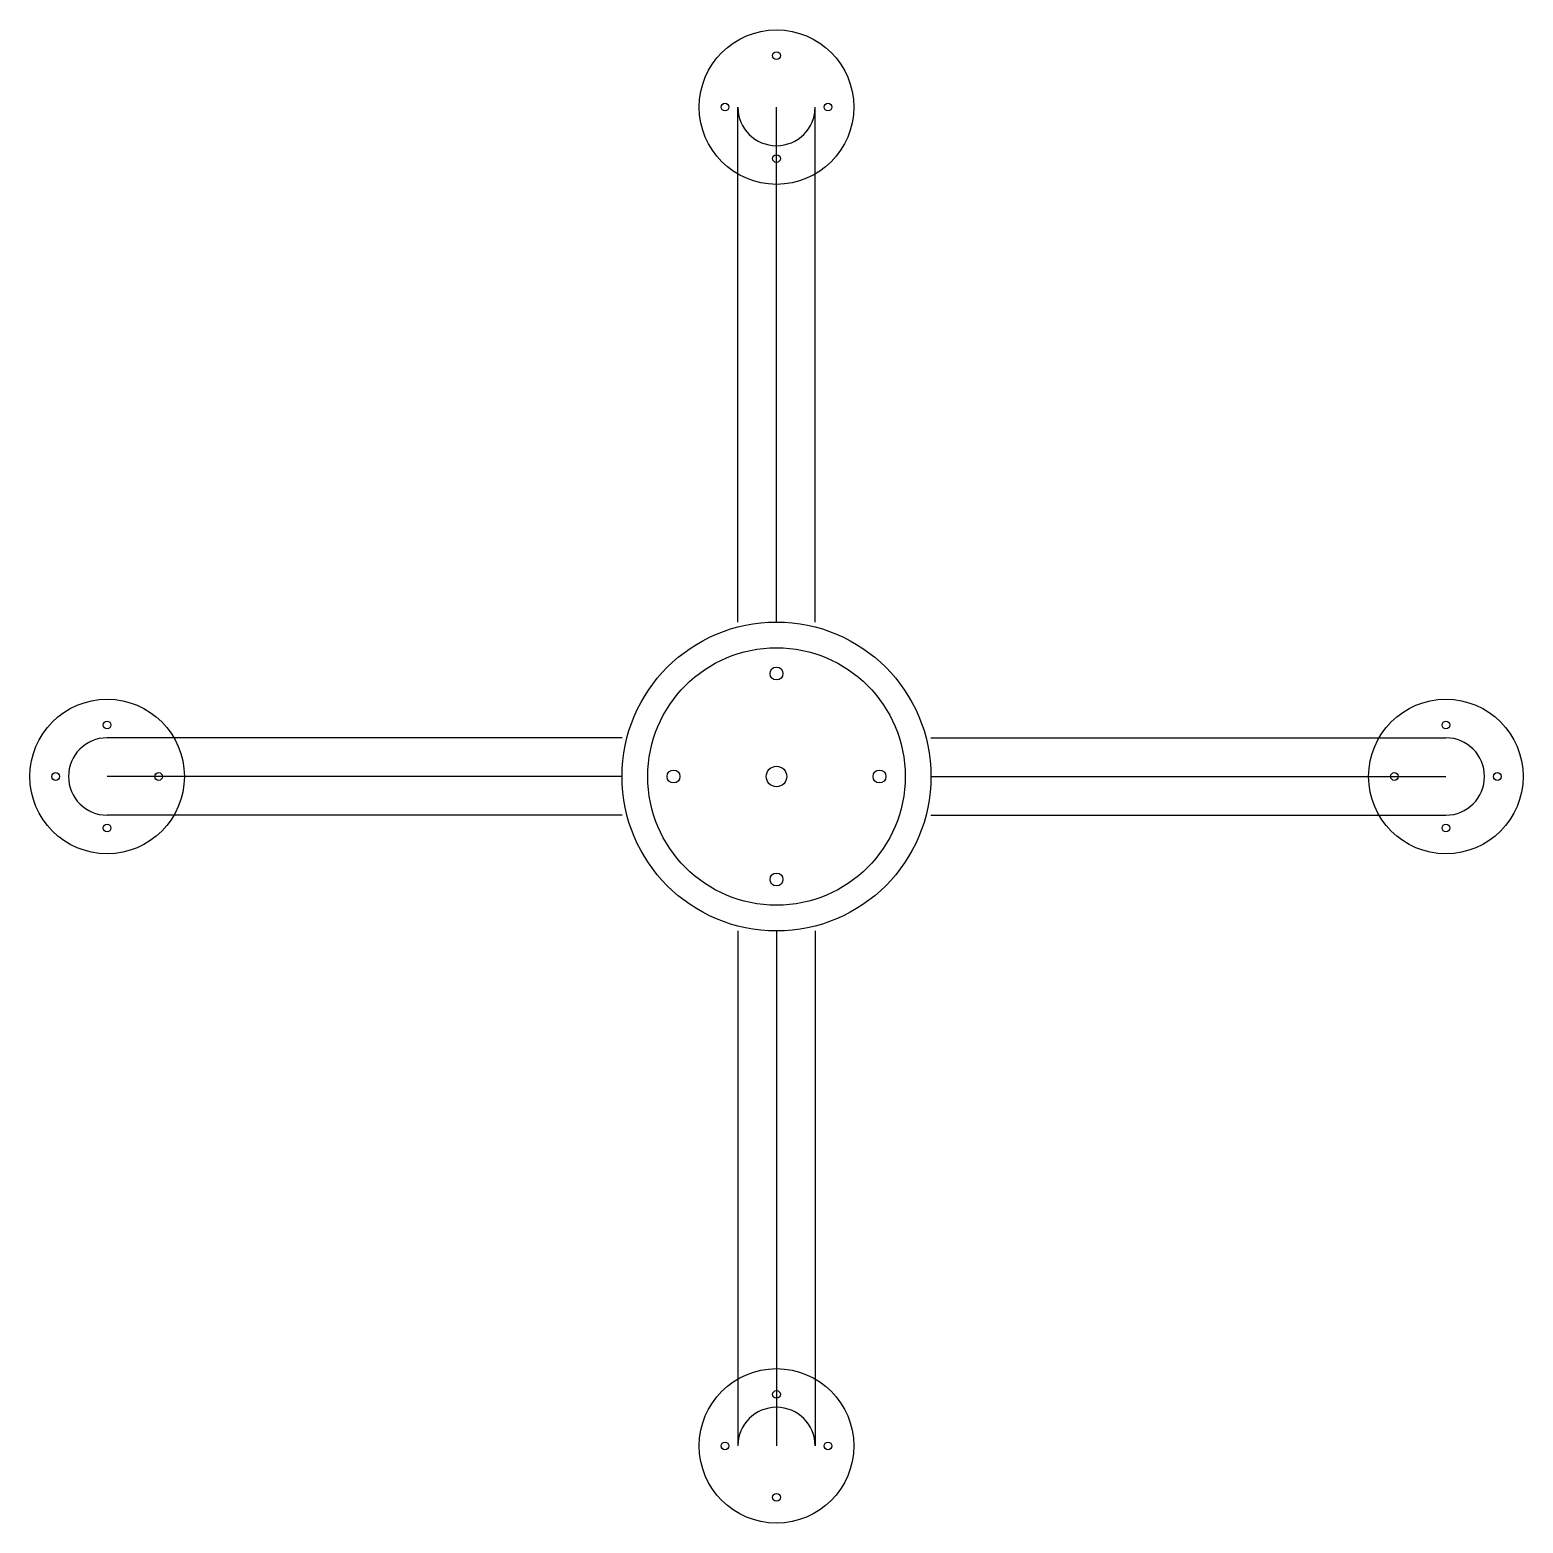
# Model space of a CAD drawing. Header units: millimetres. Extents: x -290 to 290, y -290 to 290.
import ezdxf

# ---------------------------------------------------------------- set-up
doc = ezdxf.new("R2010")
doc.units = ezdxf.units.MM

msp = doc.modelspace()

# ---------------------------------------------------------------- linework, layer by layer
at = {"layer": 'ARM_FRONT'}
for p, q in [((-15, 60), (-15, 260)), ((0, 60), (0, 260)), ((15, 60), (15, 260))]:
    msp.add_line(p, q, dxfattribs=at)
msp.add_arc((0, 260), 15, 180, 360, dxfattribs=at)
at = {"layer": 'ARM_LEFT'}
for p, q in [((-60, 15), (-260, 15)), ((-60, 0), (-260, 0)), ((-60, -15), (-260, -15))]:
    msp.add_line(p, q, dxfattribs=at)
msp.add_arc((-260, 0), 15, 90, 270, dxfattribs=at)
at = {"layer": 'ARM_REAR'}
for p, q in [((-15, -60), (-15, -260)), ((0, -60), (0, -260)), ((15, -60), (15, -260))]:
    msp.add_line(p, q, dxfattribs=at)
msp.add_arc((0, -260), 15, 0, 180, dxfattribs=at)
at = {"layer": 'ARM_RIGHT'}
for p, q in [((60, 15), (260, 15)), ((60, 0), (260, 0)), ((60, -15), (260, -15))]:
    msp.add_line(p, q, dxfattribs=at)
msp.add_arc((260, 0), 15, 270, 450, dxfattribs=at)
at = {"layer": 'CENTER_HUB'}
for radius in [60, 50]:
    msp.add_circle((0, 0), radius, dxfattribs=at)
at = {"layer": 'MOTOR_MOUNTS'}
for centre in [(0, 260), (-260, 0), (260, 0), (0, -260)]:
    msp.add_circle(centre, 30, dxfattribs=at)
at = {"layer": 'MOUNTING_HOLES'}
for centre, radius in [((0, 280), 1.5), ((-20, 260), 1.5), ((20, 260), 1.5), ((0, 240), 1.5), ((0, 40), 2.5), ((-260, 20), 1.5), ((260, 20), 1.5), ((-280, 0), 1.5), ((-240, 0), 1.5), ((-40, 0), 2.5), ((0, 0), 4), ((40, 0), 2.5), ((240, 0), 1.5), ((280, 0), 1.5), ((-260, -20), 1.5), ((260, -20), 1.5), ((0, -40), 2.5), ((0, -240), 1.5), ((-20, -260), 1.5), ((20, -260), 1.5), ((0, -280), 1.5)]:
    msp.add_circle(centre, radius, dxfattribs=at)

doc.saveas('drawing.dxf')
